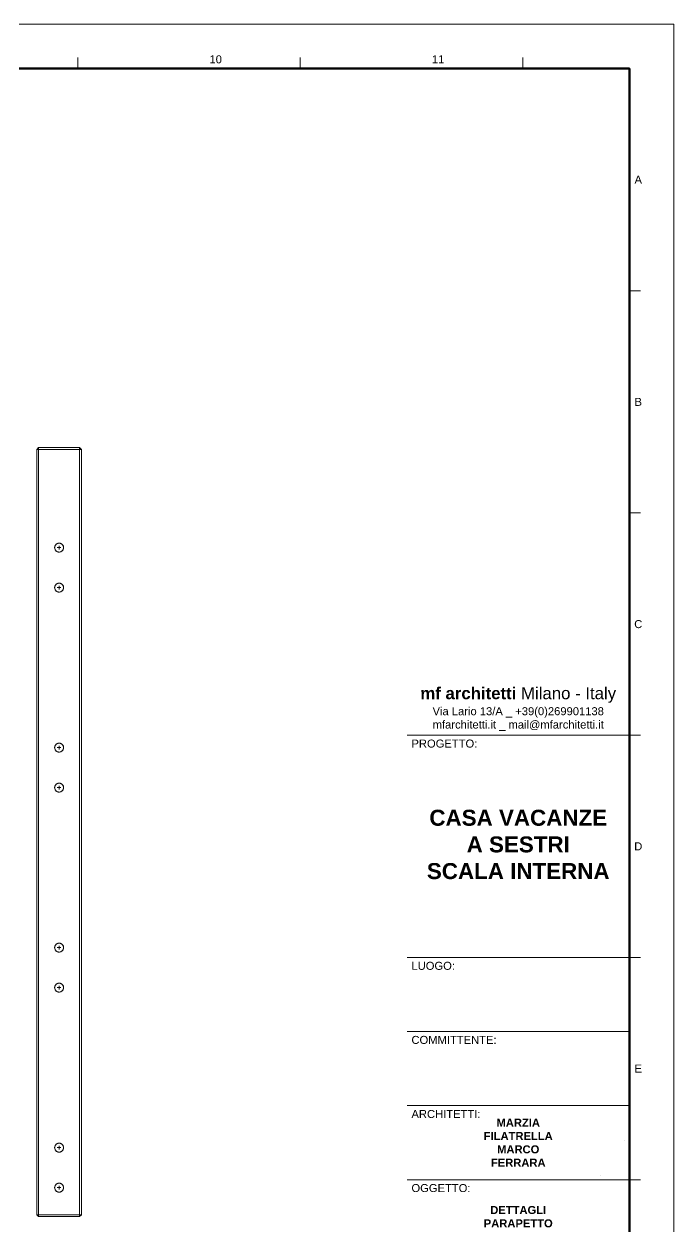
# Model space of a CAD drawing. Header units: millimetres. Extents: x -172 to 422, y -71 to 349.
# Drawn here: x 275.8 to 421.9, y 78.6 to 349.2 of the extents above; entities that cross this region are included whole.
import ezdxf
from ezdxf.enums import TextEntityAlignment as Align

# ---------------------------------------------------------------- set-up
doc = ezdxf.new("R2010")
doc.units = ezdxf.units.MM
doc.linetypes.add('HIDDEN', pattern=[9.525, 6.35, -3.175])
doc.layers.get('0').update_dxf_attribs({"color": 2, "true_color": 0xffff00})
for name, color, linetype, lineweight, true_color in [('010', 178, 'Continuous', 9, 0x000000), ('018', 178, 'Continuous', 18, 0x000000), ('050', 178, 'Continuous', 50, 0x000000), ('1_5last_wood ... 018', 178, 'Continuous', 18, 0x000000), ('1_5last_wood ... hdn', 250, 'HIDDEN', 9, 0x323232)]:
    doc.layers.add(name, color=color, linetype=linetype, lineweight=lineweight, true_color=true_color)
doc.layers.add('G-ANNO-TEXT', color=178, linetype='Continuous', true_color=0x000000)
doc.styles.add('textstyle20', font='')
doc.styles.add('textstyle21', font='')
doc.styles.add('textstyle31', font='')
doc.styles.add('textstyle32', font='')
doc.styles.add('textstyle33', font='')
doc.styles.add('textstyle34', font='')
doc.styles.add('textstyle35', font='')
doc.styles.add('textstyle48', font='')
doc.styles.add('textstyle49', font='')
doc.styles.add('textstyle50', font='')
doc.styles.add('textstyle51', font='')
doc.styles.add('textstyle52', font='')
doc.styles.add('textstyle53', font='')
doc.styles.add('textstyle54', font='')
doc.styles.add('textstyle55', font='')
doc.styles.add('textstyle56', font='')
doc.styles.add('textstyle57', font='')
doc.styles.add('textstyle58', font='')
doc.styles.add('textstyle59', font='')
doc.styles.add('textstyle60', font='')
doc.styles.add('textstyle61', font='')
doc.styles.add('textstyle62', font='')
doc.styles.add('textstyle63', font='')
doc.styles.add('textstyle64', font='')
doc.styles.add('textstyle65', font='')
doc.styles.add('textstyle66', font='')
doc.styles.add('textstyle67', font='')
doc.styles.add('textstyle68', font='')
doc.styles.add('textstyle77', font='')
doc.styles.add('textstyle78', font='')
doc.styles.add('textstyle87', font='')
doc.styles.add('textstyle88', font='')
doc.styles.add('textstyle89', font='')
doc.styles.add('textstyle90', font='')
doc.styles.add('textstyle91', font='')
doc.styles.add('textstyle92', font='')
doc.styles.add('textstyle93', font='')
doc.styles.add('textstyle94', font='')
doc.styles.add('textstyle95', font='')
doc.styles.add('textstyle96', font='')
doc.styles.add('textstyle97', font='')
doc.styles.get('textstyle20').set_extended_font_data('Arial [Mono]')
doc.styles.get('textstyle21').set_extended_font_data('Arial [Mono]')
doc.styles.get('textstyle31').set_extended_font_data('Arial [Mono]')
doc.styles.get('textstyle32').set_extended_font_data('Arial [Mono]')
doc.styles.get('textstyle33').set_extended_font_data('Arial [Mono]')
doc.styles.get('textstyle34').set_extended_font_data('Arial [Mono]')
doc.styles.get('textstyle35').set_extended_font_data('Arial [Mono]')
doc.styles.get('textstyle48').set_extended_font_data('Arial [Mono]')
doc.styles.get('textstyle49').set_extended_font_data('Arial [Mono]')
doc.styles.get('textstyle50').set_extended_font_data('Arial [Mono]')
doc.styles.get('textstyle51').set_extended_font_data('Arial [Mono]')
doc.styles.get('textstyle52').set_extended_font_data('Arial [Mono]')
doc.styles.get('textstyle53').set_extended_font_data('Arial [Mono]')
doc.styles.get('textstyle54').set_extended_font_data('Arial [Mono]')
doc.styles.get('textstyle55').set_extended_font_data('Arial [Mono]')
doc.styles.get('textstyle56').set_extended_font_data('Arial [Mono]')
doc.styles.get('textstyle57').set_extended_font_data('Arial [Mono]')
doc.styles.get('textstyle58').set_extended_font_data('Arial [Mono]')
doc.styles.get('textstyle59').set_extended_font_data('Arial [Mono]')
doc.styles.get('textstyle60').set_extended_font_data('Arial [Mono]')
doc.styles.get('textstyle61').set_extended_font_data('Arial [Mono]')
doc.styles.get('textstyle62').set_extended_font_data('Arial [Mono]')
doc.styles.get('textstyle63').set_extended_font_data('Arial [Mono]', bold=True)
doc.styles.get('textstyle64').set_extended_font_data('Arial [Mono]', bold=True)
doc.styles.get('textstyle65').set_extended_font_data('Arial [Mono]', bold=True)
doc.styles.get('textstyle66').set_extended_font_data('Arial [Mono]', bold=True)
doc.styles.get('textstyle67').set_extended_font_data('Arial [Mono]', bold=True)
doc.styles.get('textstyle68').set_extended_font_data('Arial [Mono]', bold=True)
doc.styles.get('textstyle77').set_extended_font_data('Arial [Mono]', bold=True)
doc.styles.get('textstyle78').set_extended_font_data('Arial [Mono]', bold=True)
doc.styles.get('textstyle87').set_extended_font_data('Arial [Mono]', bold=True)
doc.styles.get('textstyle88').set_extended_font_data('Arial [Mono]', bold=True)
doc.styles.get('textstyle89').set_extended_font_data('Arial [Mono]', bold=True)
doc.styles.get('textstyle90').set_extended_font_data('Arial [Mono]', bold=True)
doc.styles.get('textstyle91').set_extended_font_data('Arial [Mono]', bold=True)
doc.styles.get('textstyle92').set_extended_font_data('Arial [Mono]', bold=True)
doc.styles.get('textstyle93').set_extended_font_data('Arial [Mono]', bold=True)
doc.styles.get('textstyle94').set_extended_font_data('Arial')
doc.styles.get('textstyle95').set_extended_font_data('Arial [Mono]')
doc.styles.get('textstyle96').set_extended_font_data('Arial [Mono]')
doc.styles.get('textstyle97').set_extended_font_data('Arial [Mono]')

# ---------------------------------------------------------------- blocks, each defined once
blk = doc.blocks.new('ttblk')
at = {"layer": '018', "color": 7, "true_color": 0xffffff}
for points in [[(-50, 250), (0, 250)], [(-50, 200), (0, 200)], [(-50, 183.33), (0, 183.33)], [(-50, 166.67), (0, 166.67)], [(-50, 150), (0, 150)], [(-50, 133.33), (0, 133.33)], [(-50, 116.67), (0, 116.67)], [(-50, 100), (0, 100)], [(-50, 95), (0, 95)], [(-50, 90), (0, 90)], [(-50, 85), (0, 85)], [(-50, 80), (0, 80)], [(-50, 75), (0, 75)], [(-50, 70), (0, 70)], [(-50, 65), (0, 65)], [(-50, 60), (0, 60)], [(-50, 55), (0, 55)], [(-50, 50), (0, 50)], [(-40, 0), (-40, -2.5)], [(-25, 0), (-25, -2.5)]]:
    blk.add_lwpolyline(points, dxfattribs=at)
for points in [[(-1.01, 158.78), (-1.01, 158.78)], [(-6.6, 151.04), (-6.6, 151.04)]]:
    blk.add_lwpolyline(points, close=True, dxfattribs=at)
at = {"layer": '050', "color": 7, "true_color": 0xffffff}
for points in [[(-50, 0), (-50, -2.5)], [(0, 0), (0, -2.5)]]:
    blk.add_lwpolyline(points, dxfattribs=at)
at = {"layer": 'G-ANNO-TEXT'}
for s, style, p in [('PROGETTO:', 'textstyle48', (-49, 249.02)), ('LUOGO:', 'textstyle59', (-49, 199.02)), ('COMMITTENTE:', 'textstyle50', (-49, 182.35)), ('ARCHITETTI:', 'textstyle51', (-49, 165.68)), ('OGGETTO:', 'textstyle52', (-49, 149.02)), ('NOTE:', 'textstyle60', (-49, 132.35)), ('NOME FILE:', 'textstyle61', (-49, 115.68)), ('TAVOLA NO.:', 'textstyle53', (-49, 48.88))]:
    blk.add_text(s, height=1.8, dxfattribs=dict(at, style=style)).set_placement(p, align=Align.TOP_LEFT)
for s, style, p in [('VERSIONE', 'textstyle62', (-49.13, 97.5)), ('DI', 'textstyle54', (-10.14, 47.99)), ('DATA:', 'textstyle57', (-49, 5.44)), ('SCALA:', 'textstyle55', (-24.06, 5.5)), ('REV:', 'textstyle58', (-49.1, 2.54)), ('FORMATO:', 'textstyle56', (-24.06, 2.5))]:
    blk.add_text(s, height=1.8, dxfattribs=dict(at, style=style)).set_placement(p, align=Align.MIDDLE_LEFT)
at = {"layer": 'G-ANNO-TEXT', "style": 'textstyle49'}
blk.add_text('DATA', height=1.8, dxfattribs=at).set_placement((-2.81, 97.5), align=Align.MIDDLE_RIGHT)
at = {"layer": 'G-ANNO-TEXT', "style": 'textstyle94'}
blk.add_text('0', height=1.8, dxfattribs=at).set_placement((-48.8, -0.7), align=Align.TOP_CENTER)
at = {"layer": 'G-ANNO-TEXT'}
for s, style, p in [('1/5', 'textstyle95', (-39.5, -2.5)), ('1/2', 'textstyle97', (-24.5, -2.5))]:
    blk.add_text(s, height=1.8, dxfattribs=dict(at, style=style)).set_placement(p)
at = {"layer": 'G-ANNO-TEXT', "style": 'textstyle96'}
blk.add_text('25cm;50cm', height=1.8, dxfattribs=at).set_placement((-0.5, -2.5), align=Align.RIGHT)
at = {"layer": 'G-ANNO-TEXT'}
for s, insert, char_height, width, attachment_point, style in [('\\H2.7;mf architetti\\fArial|b0|i0|c0|p0; Milano - Italy\\H1.8;\\PVia Lario 13/A _ +39(0)269901138\\Pmfarchitetti.it _ mail@mfarchitetti.it', (-25, 250.98), 1.8, 56.8694, 8, 'textstyle63'), ('CASA VACANZE\\PA SESTRI\\PSCALA INTERNA', (-25, 225.41), 3.6, 40.5184, 5, 'textstyle64'), ('MARZIA FILATRELLA\\PMARCO FERRARA', (-25, 158.33), 1.8, 16.2049, 5, 'textstyle65'), ('DETTAGLI PARAPETTO', (-25, 141.67), 1.8, 20.6742, 5, 'textstyle66'), ('-', (-25, 125.9), 1.8, 8.6623, 2, 'textstyle67'), ('A732.DXF', (-25, 108.33), 1.8, 12.8517, 5, 'textstyle68'), ('1.0', (-49, 52.5), 1.8, 14.1164, 4, 'textstyle77'), ('2017.05.11', (-2.81, 52.5), 1.8, 9.7809, 6, 'textstyle78'), ('6', (-11.42, 48.88), 1.8, 16.9109, 3, 'textstyle87'), ('7 \\H1.28571;(nd)', (-7.06, 48.88), 1.8, 18.1621, 1, 'textstyle88'), ('A732', (-25, 25), 9.6, 44.7127, 5, 'textstyle89'), ('2017/05/11', (-39.01, 6.43), 1.8, 6.8452, 1, 'textstyle90'), ('1:5;1:10', (-4.42, 6.43), 1.8, 8.5224, 3, 'textstyle92'), ('1.0', (-39.01, 3.41), 1.8, 5.1704, 1, 'textstyle91'), ('A2', (-4.42, 3.4), 1.8, 3.2145, 3, 'textstyle93')]:
    blk.add_mtext(s, dxfattribs=dict(at, insert=insert, char_height=char_height, width=width, attachment_point=attachment_point, style=style))
blk = doc.blocks.new('title_block')
at = {"layer": '010', "color": 7, "true_color": 0xffffff}
blk.add_lwpolyline([(0, 420), (594, 420), (594, 0), (0, 0)], close=True, dxfattribs=at)
at = {"layer": '018', "color": 7, "true_color": 0xffffff}
for points in [[(460, 412.5), (460, 410)], [(510, 412.5), (510, 410)], [(560, 412.5), (560, 410)], [(584, 360), (586.5, 360)], [(584, 310), (586.5, 310)], [(584, 260), (586.5, 260)], [(584, 210), (586.5, 210)], [(584, 160), (586.5, 160)]]:
    blk.add_lwpolyline(points, dxfattribs=at)
at = {"layer": '050', "color": 7, "true_color": 0xffffff}
blk.add_lwpolyline([(10, 410), (584, 410), (584, 10), (10, 10)], close=True, dxfattribs=at)
blk.add_blockref('ttblk', (584, 10))
at = {"layer": 'G-ANNO-TEXT'}
for s, style, p in [('10', 'textstyle20', (491, 412.07)), ('11', 'textstyle21', (541, 412.07)), ('A', 'textstyle34', (585.98, 385)), ('B', 'textstyle35', (585.98, 335)), ('C', 'textstyle33', (585.98, 285)), ('D', 'textstyle32', (585.98, 235)), ('E', 'textstyle31', (585.98, 185))]:
    blk.add_text(s, height=1.8, dxfattribs=dict(at, style=style)).set_placement(p, align=Align.MIDDLE_CENTER)

msp = doc.modelspace()

# ---------------------------------------------------------------- linework, layer by layer
at = {"layer": '1_5last_wood ... 018'}
for p, q in [((278.68, 253.52), (279.08, 253.92)), ((278.68, 253.52), (279.08, 253.52)), ((278.68, 81.32), (278.68, 253.52)), ((288.28, 253.92), (279.08, 253.92)), ((279.08, 253.52), (279.08, 253.92)), ((288.28, 253.52), (279.08, 253.52)), ((279.08, 81.32), (279.08, 253.52)), ((288.28, 253.92), (288.28, 253.52)), ((288.28, 253.92), (288.68, 253.52)), ((288.28, 81.32), (288.28, 253.52)), ((288.28, 253.52), (288.68, 253.52)), ((288.68, 81.32), (288.68, 253.52)), ((284.08, 231.42), (283.28, 231.42)), ((284.08, 231.42), (283.28, 231.42)), ((283.68, 231.02), (283.68, 231.82)), ((283.68, 231.02), (283.68, 231.82)), ((284.08, 222.42), (283.28, 222.42)), ((284.08, 222.42), (283.28, 222.42)), ((283.68, 222.02), (283.68, 222.82)), ((283.68, 222.02), (283.68, 222.82)), ((283.68, 186.02), (283.68, 186.82)), ((283.68, 186.02), (283.68, 186.82)), ((284.08, 186.42), (283.28, 186.42)), ((284.08, 186.42), (283.28, 186.42)), ((284.08, 177.42), (283.28, 177.42)), ((284.08, 177.42), (283.28, 177.42)), ((283.68, 177.02), (283.68, 177.82)), ((283.68, 177.02), (283.68, 177.82)), ((284.08, 141.42), (283.28, 141.42)), ((284.08, 141.42), (283.28, 141.42)), ((283.68, 141.02), (283.68, 141.82)), ((283.68, 141.02), (283.68, 141.82)), ((283.68, 132.02), (283.68, 132.82)), ((283.68, 132.02), (283.68, 132.82)), ((284.08, 132.42), (283.28, 132.42)), ((284.08, 132.42), (283.28, 132.42)), ((284.08, 96.42), (283.28, 96.42)), ((284.08, 96.42), (283.28, 96.42)), ((283.68, 96.02), (283.68, 96.82)), ((283.68, 96.02), (283.68, 96.82)), ((284.08, 87.42), (283.28, 87.42)), ((284.08, 87.42), (283.28, 87.42)), ((283.68, 87.02), (283.68, 87.82)), ((283.68, 87.02), (283.68, 87.82)), ((279.08, 81.32), (278.68, 81.32)), ((279.08, 80.92), (278.68, 81.32)), ((288.28, 81.32), (279.08, 81.32)), ((279.08, 80.92), (279.08, 81.32)), ((288.28, 81.32), (288.68, 81.32)), ((288.28, 80.92), (288.28, 81.32)), ((288.28, 80.92), (288.68, 81.32)), ((288.28, 80.92), (279.08, 80.92))]:
    msp.add_line(p, q, dxfattribs=at)
for points in [[(282.68, 231.42), (282.68, 231.97), (283.13, 232.42), (283.68, 232.42)], [(283.68, 230.42), (283.13, 230.42), (282.68, 230.87), (282.68, 231.42)], [(283.68, 232.42), (284.23, 232.42), (284.68, 231.97), (284.68, 231.42)], [(284.68, 231.42), (284.68, 230.87), (284.23, 230.42), (283.68, 230.42)], [(282.68, 222.42), (282.68, 222.97), (283.13, 223.42), (283.68, 223.42)], [(283.68, 221.42), (283.13, 221.42), (282.68, 221.87), (282.68, 222.42)], [(283.68, 223.42), (284.23, 223.42), (284.68, 222.97), (284.68, 222.42)], [(284.68, 222.42), (284.68, 221.87), (284.23, 221.42), (283.68, 221.42)], [(282.68, 186.42), (282.68, 186.97), (283.13, 187.42), (283.68, 187.42)], [(283.68, 187.42), (284.23, 187.42), (284.68, 186.97), (284.68, 186.42)], [(283.68, 185.42), (283.13, 185.42), (282.68, 185.87), (282.68, 186.42)], [(284.68, 186.42), (284.68, 185.87), (284.23, 185.42), (283.68, 185.42)], [(282.68, 177.42), (282.68, 177.97), (283.13, 178.42), (283.68, 178.42)], [(283.68, 176.42), (283.13, 176.42), (282.68, 176.87), (282.68, 177.42)], [(283.68, 178.42), (284.23, 178.42), (284.68, 177.97), (284.68, 177.42)], [(284.68, 177.42), (284.68, 176.87), (284.23, 176.42), (283.68, 176.42)], [(282.68, 141.42), (282.68, 141.97), (283.13, 142.42), (283.68, 142.42)], [(283.68, 140.42), (283.13, 140.42), (282.68, 140.87), (282.68, 141.42)], [(283.68, 142.42), (284.23, 142.42), (284.68, 141.97), (284.68, 141.42)], [(284.68, 141.42), (284.68, 140.87), (284.23, 140.42), (283.68, 140.42)], [(282.68, 132.42), (282.68, 132.97), (283.13, 133.42), (283.68, 133.42)], [(283.68, 133.42), (284.23, 133.42), (284.68, 132.97), (284.68, 132.42)], [(283.68, 131.42), (283.13, 131.42), (282.68, 131.87), (282.68, 132.42)], [(284.68, 132.42), (284.68, 131.87), (284.23, 131.42), (283.68, 131.42)], [(282.68, 96.42), (282.68, 96.97), (283.13, 97.42), (283.68, 97.42)], [(283.68, 95.42), (283.13, 95.42), (282.68, 95.87), (282.68, 96.42)], [(283.68, 97.42), (284.23, 97.42), (284.68, 96.97), (284.68, 96.42)], [(284.68, 96.42), (284.68, 95.87), (284.23, 95.42), (283.68, 95.42)], [(282.68, 87.42), (282.68, 87.97), (283.13, 88.42), (283.68, 88.42)], [(283.68, 86.42), (283.13, 86.42), (282.68, 86.87), (282.68, 87.42)], [(283.68, 88.42), (284.23, 88.42), (284.68, 87.97), (284.68, 87.42)], [(284.68, 87.42), (284.68, 86.87), (284.23, 86.42), (283.68, 86.42)]]:
    msp.add_open_spline(points, degree=3, dxfattribs=at)
at = {"layer": '1_5last_wood ... hdn'}
for points in [[(282.68, 231.42), (282.68, 231.97), (283.13, 232.42), (283.68, 232.42)], [(282.68, 231.42), (282.68, 231.97), (283.13, 232.42), (283.68, 232.42)], [(282.68, 231.42), (282.68, 231.97), (283.13, 232.42), (283.68, 232.42)], [(283.68, 230.42), (283.13, 230.42), (282.68, 230.87), (282.68, 231.42)], [(283.68, 230.42), (283.13, 230.42), (282.68, 230.87), (282.68, 231.42)], [(283.68, 230.42), (283.13, 230.42), (282.68, 230.87), (282.68, 231.42)], [(283.68, 232.42), (284.23, 232.42), (284.68, 231.97), (284.68, 231.42)], [(283.68, 232.42), (284.23, 232.42), (284.68, 231.97), (284.68, 231.42)], [(283.68, 232.42), (284.23, 232.42), (284.68, 231.97), (284.68, 231.42)], [(284.68, 231.42), (284.68, 230.87), (284.23, 230.42), (283.68, 230.42)], [(284.68, 231.42), (284.68, 230.87), (284.23, 230.42), (283.68, 230.42)], [(284.68, 231.42), (284.68, 230.87), (284.23, 230.42), (283.68, 230.42)], [(282.68, 222.42), (282.68, 222.97), (283.13, 223.42), (283.68, 223.42)], [(282.68, 222.42), (282.68, 222.97), (283.13, 223.42), (283.68, 223.42)], [(282.68, 222.42), (282.68, 222.97), (283.13, 223.42), (283.68, 223.42)], [(283.68, 221.42), (283.13, 221.42), (282.68, 221.87), (282.68, 222.42)], [(283.68, 221.42), (283.13, 221.42), (282.68, 221.87), (282.68, 222.42)], [(283.68, 221.42), (283.13, 221.42), (282.68, 221.87), (282.68, 222.42)], [(283.68, 223.42), (284.23, 223.42), (284.68, 222.97), (284.68, 222.42)], [(283.68, 223.42), (284.23, 223.42), (284.68, 222.97), (284.68, 222.42)], [(283.68, 223.42), (284.23, 223.42), (284.68, 222.97), (284.68, 222.42)], [(284.68, 222.42), (284.68, 221.87), (284.23, 221.42), (283.68, 221.42)], [(284.68, 222.42), (284.68, 221.87), (284.23, 221.42), (283.68, 221.42)], [(284.68, 222.42), (284.68, 221.87), (284.23, 221.42), (283.68, 221.42)], [(282.68, 186.42), (282.68, 186.97), (283.13, 187.42), (283.68, 187.42)], [(282.68, 186.42), (282.68, 186.97), (283.13, 187.42), (283.68, 187.42)], [(282.68, 186.42), (282.68, 186.97), (283.13, 187.42), (283.68, 187.42)], [(283.68, 187.42), (284.23, 187.42), (284.68, 186.97), (284.68, 186.42)], [(283.68, 187.42), (284.23, 187.42), (284.68, 186.97), (284.68, 186.42)], [(283.68, 187.42), (284.23, 187.42), (284.68, 186.97), (284.68, 186.42)], [(283.68, 185.42), (283.13, 185.42), (282.68, 185.87), (282.68, 186.42)], [(283.68, 185.42), (283.13, 185.42), (282.68, 185.87), (282.68, 186.42)], [(283.68, 185.42), (283.13, 185.42), (282.68, 185.87), (282.68, 186.42)], [(284.68, 186.42), (284.68, 185.87), (284.23, 185.42), (283.68, 185.42)], [(284.68, 186.42), (284.68, 185.87), (284.23, 185.42), (283.68, 185.42)], [(284.68, 186.42), (284.68, 185.87), (284.23, 185.42), (283.68, 185.42)], [(282.68, 177.42), (282.68, 177.97), (283.13, 178.42), (283.68, 178.42)], [(282.68, 177.42), (282.68, 177.97), (283.13, 178.42), (283.68, 178.42)], [(282.68, 177.42), (282.68, 177.97), (283.13, 178.42), (283.68, 178.42)], [(283.68, 176.42), (283.13, 176.42), (282.68, 176.87), (282.68, 177.42)], [(283.68, 176.42), (283.13, 176.42), (282.68, 176.87), (282.68, 177.42)], [(283.68, 176.42), (283.13, 176.42), (282.68, 176.87), (282.68, 177.42)], [(283.68, 178.42), (284.23, 178.42), (284.68, 177.97), (284.68, 177.42)], [(283.68, 178.42), (284.23, 178.42), (284.68, 177.97), (284.68, 177.42)], [(283.68, 178.42), (284.23, 178.42), (284.68, 177.97), (284.68, 177.42)], [(284.68, 177.42), (284.68, 176.87), (284.23, 176.42), (283.68, 176.42)], [(284.68, 177.42), (284.68, 176.87), (284.23, 176.42), (283.68, 176.42)], [(284.68, 177.42), (284.68, 176.87), (284.23, 176.42), (283.68, 176.42)], [(282.68, 141.42), (282.68, 141.97), (283.13, 142.42), (283.68, 142.42)], [(282.68, 141.42), (282.68, 141.97), (283.13, 142.42), (283.68, 142.42)], [(282.68, 141.42), (282.68, 141.97), (283.13, 142.42), (283.68, 142.42)], [(283.68, 140.42), (283.13, 140.42), (282.68, 140.87), (282.68, 141.42)], [(283.68, 140.42), (283.13, 140.42), (282.68, 140.87), (282.68, 141.42)], [(283.68, 140.42), (283.13, 140.42), (282.68, 140.87), (282.68, 141.42)], [(283.68, 142.42), (284.23, 142.42), (284.68, 141.97), (284.68, 141.42)], [(283.68, 142.42), (284.23, 142.42), (284.68, 141.97), (284.68, 141.42)], [(283.68, 142.42), (284.23, 142.42), (284.68, 141.97), (284.68, 141.42)], [(284.68, 141.42), (284.68, 140.87), (284.23, 140.42), (283.68, 140.42)], [(284.68, 141.42), (284.68, 140.87), (284.23, 140.42), (283.68, 140.42)], [(284.68, 141.42), (284.68, 140.87), (284.23, 140.42), (283.68, 140.42)], [(282.68, 132.42), (282.68, 132.97), (283.13, 133.42), (283.68, 133.42)], [(282.68, 132.42), (282.68, 132.97), (283.13, 133.42), (283.68, 133.42)], [(282.68, 132.42), (282.68, 132.97), (283.13, 133.42), (283.68, 133.42)], [(283.68, 133.42), (284.23, 133.42), (284.68, 132.97), (284.68, 132.42)], [(283.68, 133.42), (284.23, 133.42), (284.68, 132.97), (284.68, 132.42)], [(283.68, 133.42), (284.23, 133.42), (284.68, 132.97), (284.68, 132.42)], [(283.68, 131.42), (283.13, 131.42), (282.68, 131.87), (282.68, 132.42)], [(283.68, 131.42), (283.13, 131.42), (282.68, 131.87), (282.68, 132.42)], [(283.68, 131.42), (283.13, 131.42), (282.68, 131.87), (282.68, 132.42)], [(284.68, 132.42), (284.68, 131.87), (284.23, 131.42), (283.68, 131.42)], [(284.68, 132.42), (284.68, 131.87), (284.23, 131.42), (283.68, 131.42)], [(284.68, 132.42), (284.68, 131.87), (284.23, 131.42), (283.68, 131.42)], [(282.68, 96.42), (282.68, 96.97), (283.13, 97.42), (283.68, 97.42)], [(282.68, 96.42), (282.68, 96.97), (283.13, 97.42), (283.68, 97.42)], [(282.68, 96.42), (282.68, 96.97), (283.13, 97.42), (283.68, 97.42)], [(283.68, 95.42), (283.13, 95.42), (282.68, 95.87), (282.68, 96.42)], [(283.68, 95.42), (283.13, 95.42), (282.68, 95.87), (282.68, 96.42)], [(283.68, 95.42), (283.13, 95.42), (282.68, 95.87), (282.68, 96.42)], [(283.68, 97.42), (284.23, 97.42), (284.68, 96.97), (284.68, 96.42)], [(283.68, 97.42), (284.23, 97.42), (284.68, 96.97), (284.68, 96.42)], [(283.68, 97.42), (284.23, 97.42), (284.68, 96.97), (284.68, 96.42)], [(284.68, 96.42), (284.68, 95.87), (284.23, 95.42), (283.68, 95.42)], [(284.68, 96.42), (284.68, 95.87), (284.23, 95.42), (283.68, 95.42)], [(284.68, 96.42), (284.68, 95.87), (284.23, 95.42), (283.68, 95.42)], [(282.68, 87.42), (282.68, 87.97), (283.13, 88.42), (283.68, 88.42)], [(282.68, 87.42), (282.68, 87.97), (283.13, 88.42), (283.68, 88.42)], [(282.68, 87.42), (282.68, 87.97), (283.13, 88.42), (283.68, 88.42)], [(283.68, 86.42), (283.13, 86.42), (282.68, 86.87), (282.68, 87.42)], [(283.68, 86.42), (283.13, 86.42), (282.68, 86.87), (282.68, 87.42)], [(283.68, 86.42), (283.13, 86.42), (282.68, 86.87), (282.68, 87.42)], [(283.68, 88.42), (284.23, 88.42), (284.68, 87.97), (284.68, 87.42)], [(283.68, 88.42), (284.23, 88.42), (284.68, 87.97), (284.68, 87.42)], [(283.68, 88.42), (284.23, 88.42), (284.68, 87.97), (284.68, 87.42)], [(284.68, 87.42), (284.68, 86.87), (284.23, 86.42), (283.68, 86.42)], [(284.68, 87.42), (284.68, 86.87), (284.23, 86.42), (283.68, 86.42)], [(284.68, 87.42), (284.68, 86.87), (284.23, 86.42), (283.68, 86.42)]]:
    msp.add_open_spline(points, degree=3, dxfattribs=at)

# ---------------------------------------------------------------- block references
at = {"zscale": 37.79527559055241}
msp.add_blockref('title_block', (-172.12, -70.79), dxfattribs=at)

doc.saveas('drawing.dxf')
